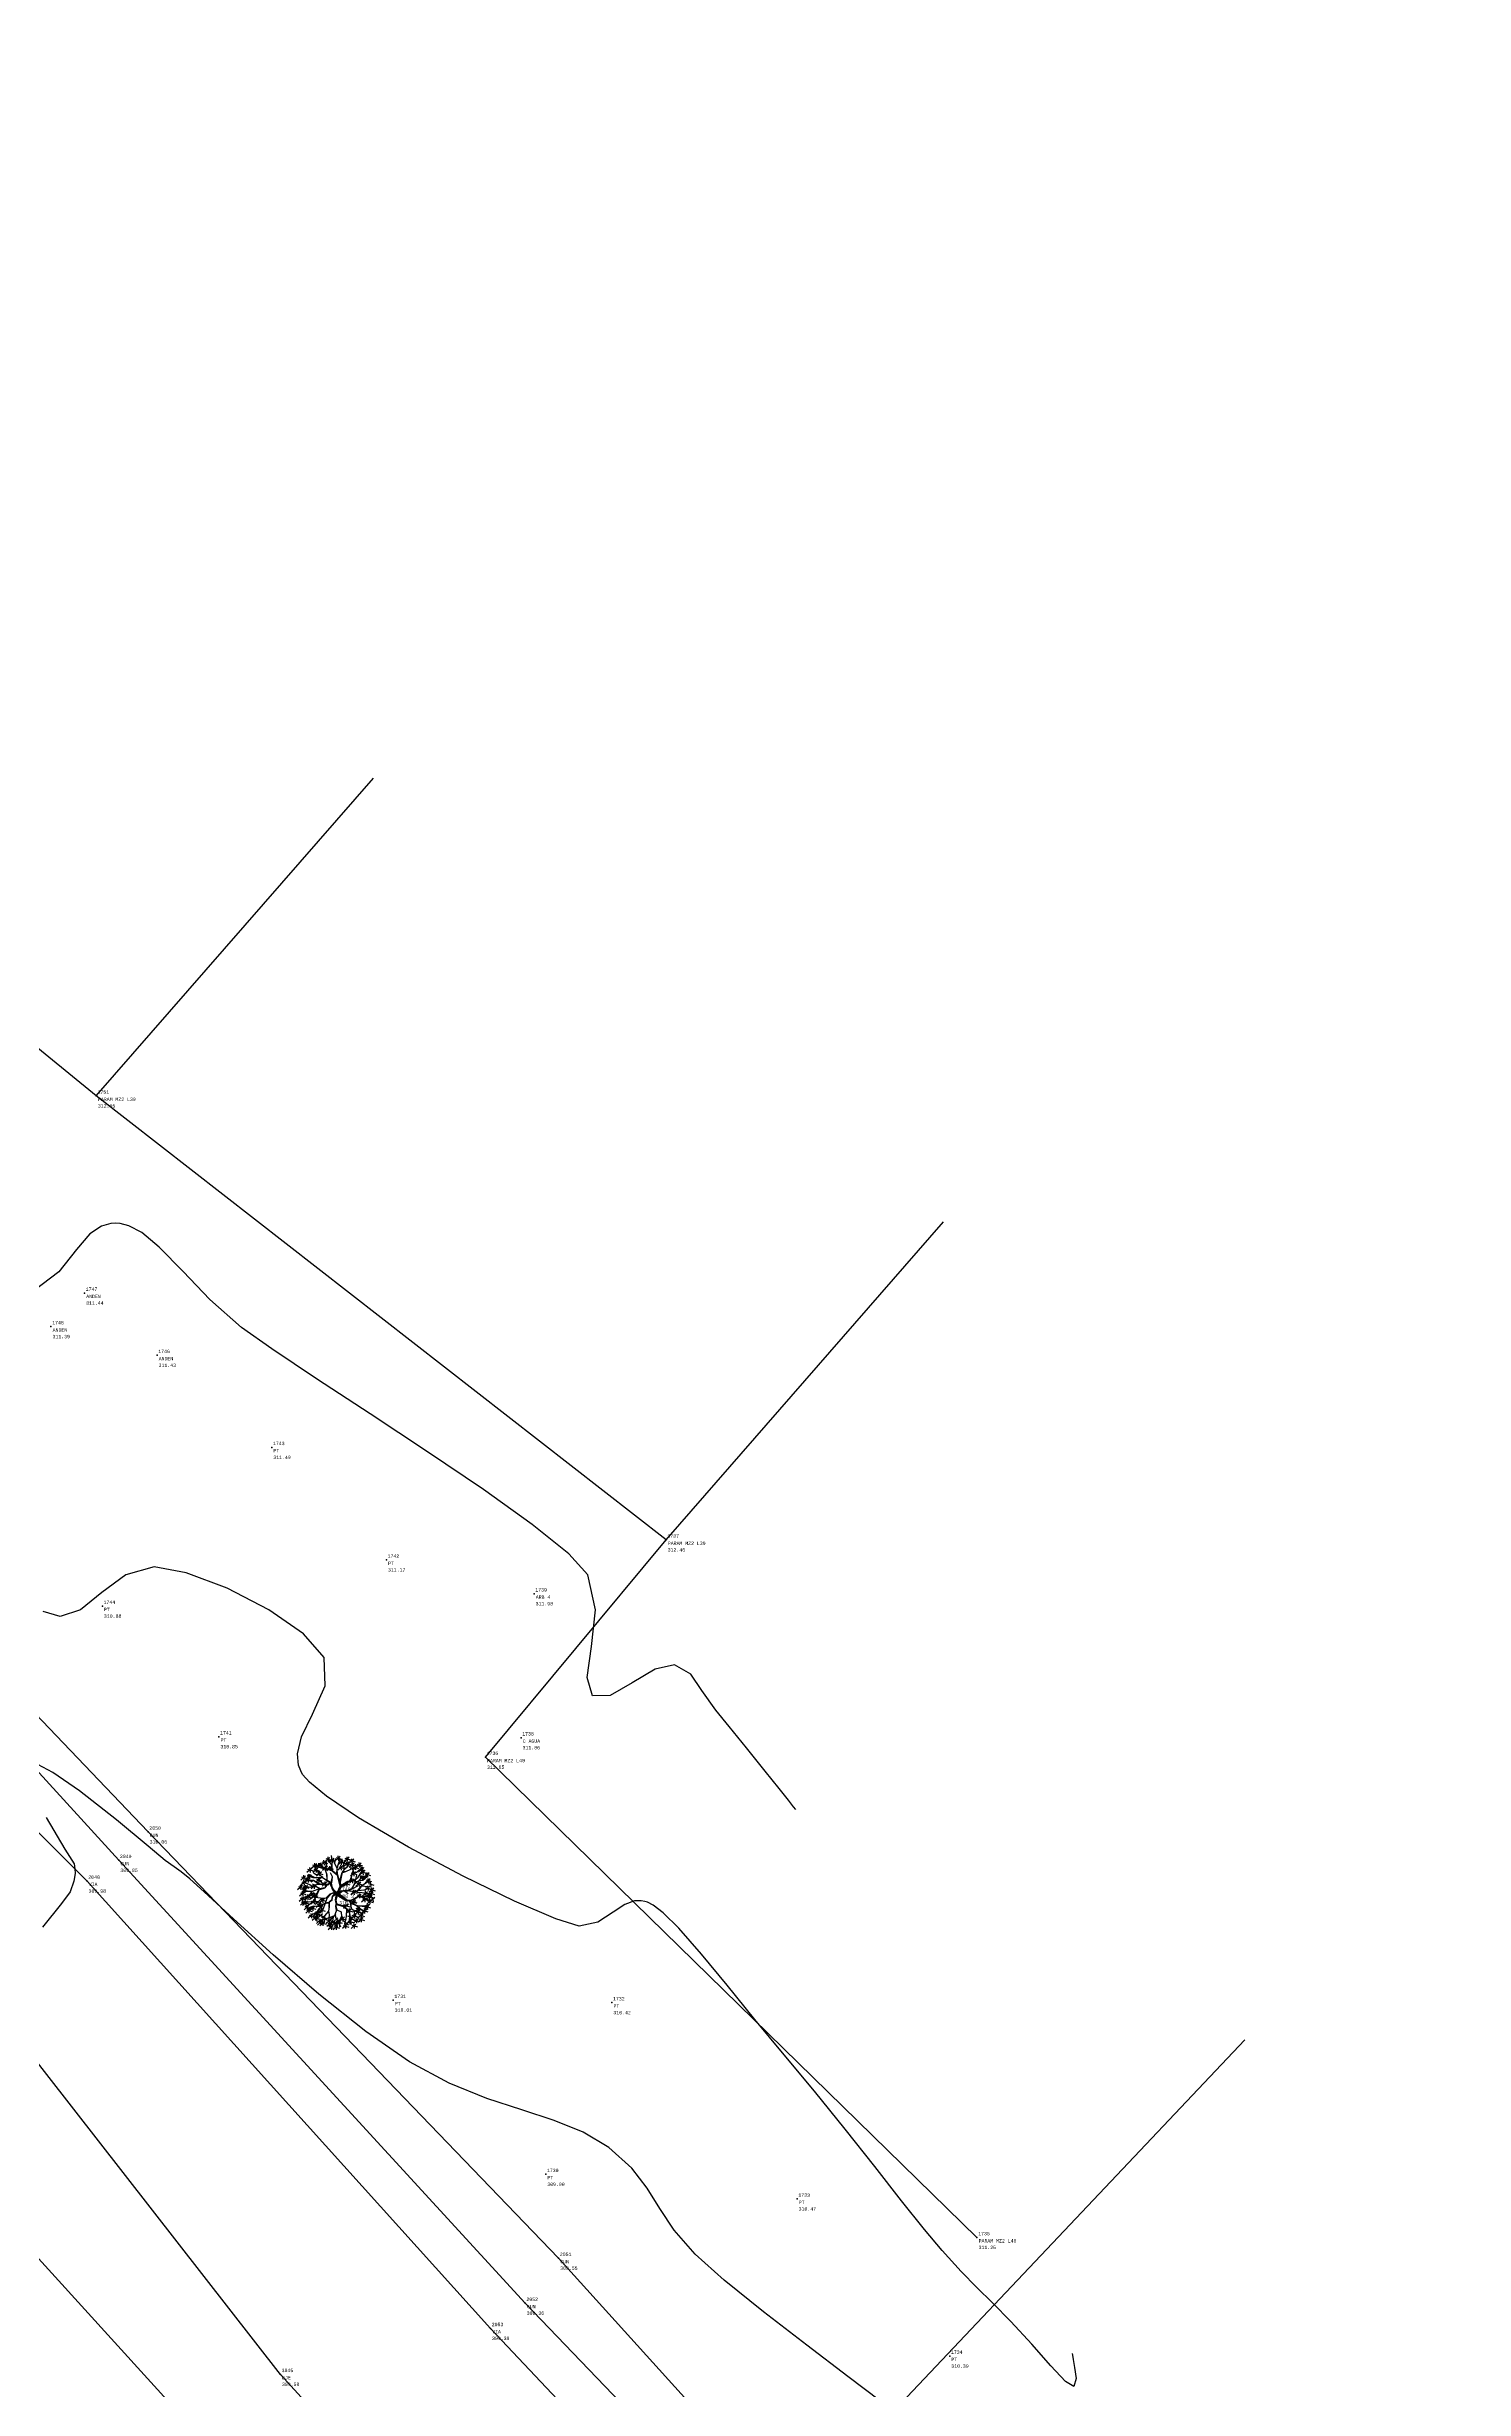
# Model space of a CAD drawing. Header units: metres. Extents: x 5050628 to 5051715, y 2427226 to 2427693.
# Drawn here: x 5051183.34 to 5051204.44, y 2427465.22 to 2427500.08 of the extents above; entities that cross this region are included whole.
import ezdxf
from ezdxf.enums import TextEntityAlignment as Align

# ---------------------------------------------------------------- set-up
doc = ezdxf.new("R2010")
doc.units = ezdxf.units.M
for name, color, linetype in [('1. Eje Vía', 7, 'Continuous'), ('ARBOLES', 3, 'Continuous'), ('C-TOPO-MINR-N', 11, 'Continuous'), ('Cuneta N', 150, 'Continuous'), ('CVL_PUNTO', 2, 'Continuous'), ('CVL_PUNTO_COR', 2, 'Continuous'), ('CVL_PUNTO_NUM', 2, 'Continuous'), ('Paramento', 7, 'Continuous'), ('Vía', 40, 'Continuous')]:
    doc.layers.add(name, color=color, linetype=linetype)
doc.styles.add('MONOTXT4', font='monotxt4.shx')

# ---------------------------------------------------------------- blocks, each defined once
blk = doc.blocks.new('ar-2')
at = {"layer": 'ARBOLES'}
for p, q in [((29.064, 112.167), (29.087, 111.966)), ((29.381, 112.272), (29.175, 112.089)), ((29.208, 112.227), (29.442, 112.155)), ((29.286, 112.289), (29.309, 112.089)), ((29.552, 112.413), (29.346, 112.23)), ((29.379, 112.368), (29.613, 112.296)), ((29.457, 112.43), (29.48, 112.23)), ((29.716, 112.36), (29.509, 112.177)), ((29.543, 112.315), (29.776, 112.243)), ((29.603, 112.491), (29.626, 112.29)), ((29.982, 112.455), (29.776, 112.272)), ((29.809, 112.411), (30.043, 112.339)), ((29.887, 112.473), (29.91, 112.272)), ((30.099, 112.288), (29.893, 112.105)), ((29.926, 112.243), (30.16, 112.171)), ((30.004, 112.305), (30.027, 112.105)), ((30.344, 112.212), (30.137, 112.029)), ((30.353, 112.423), (30.146, 112.24)), ((30.171, 112.168), (30.404, 112.095)), ((30.18, 112.379), (30.413, 112.306)), ((30.248, 112.23), (30.271, 112.029)), ((30.257, 112.441), (30.28, 112.24)), ((30.555, 112.339), (30.348, 112.155)), ((30.566, 112.171), (30.36, 111.988)), ((30.382, 112.294), (30.615, 112.222)), ((30.459, 112.356), (30.482, 112.155)), ((30.471, 112.189), (30.494, 111.988)), ((30.86, 112.173), (30.654, 111.99)), ((30.765, 112.191), (30.788, 111.99)), ((28.4, 111.227), (28.194, 111.044)), ((28.227, 111.182), (28.46, 111.11)), ((28.305, 111.244), (28.328, 111.044)), ((28.528, 111.641), (28.322, 111.457)), ((28.536, 111.431), (28.33, 111.248)), ((28.355, 111.596), (28.589, 111.524)), ((28.363, 111.387), (28.597, 111.315)), ((28.603, 111.231), (28.396, 111.048)), ((28.43, 111.186), (28.663, 111.114)), ((28.433, 111.658), (28.456, 111.457)), ((28.441, 111.449), (28.464, 111.248)), ((28.703, 111.533), (28.497, 111.35)), ((28.507, 111.248), (28.53, 111.048)), ((28.68, 111.44), (28.53, 111.502)), ((28.764, 111.682), (28.558, 111.499)), ((28.786, 111.965), (28.579, 111.782)), ((28.608, 111.55), (28.631, 111.35)), ((28.613, 111.92), (28.846, 111.848)), ((28.669, 111.7), (28.692, 111.499)), ((28.69, 111.982), (28.714, 111.782)), ((28.964, 111.276), (28.758, 111.092)), ((28.994, 112.147), (28.788, 111.964)), ((28.821, 112.102), (29.055, 112.03)), ((29.043, 111.964), (28.837, 111.781)), ((28.869, 111.293), (28.892, 111.092)), ((28.87, 111.919), (29.104, 111.847)), ((28.899, 112.164), (28.922, 111.964)), ((29.153, 111.542), (28.947, 111.359)), ((28.948, 111.981), (28.971, 111.781)), ((29.159, 112.15), (28.953, 111.966)), ((29.24, 111.943), (28.972, 112.031)), ((28.98, 111.498), (29.214, 111.426)), ((28.986, 112.105), (29.22, 112.033)), ((29.198, 111.809), (28.992, 111.626)), ((29.025, 111.764), (29.259, 111.692)), ((29.058, 111.56), (29.081, 111.359)), ((29.29, 111.272), (29.084, 111.452)), ((29.103, 111.827), (29.126, 111.626)), ((29.426, 111.381), (29.22, 111.198)), ((29.442, 112.04), (29.235, 111.857)), ((29.253, 111.336), (29.486, 111.264)), ((29.269, 111.995), (29.502, 111.923)), ((29.331, 111.398), (29.354, 111.198)), ((29.401, 112.088), (29.364, 112.162)), ((29.632, 112.027), (29.426, 111.844)), ((29.459, 111.982), (29.692, 111.91)), ((29.537, 112.044), (29.56, 111.844)), ((30.096, 112.061), (29.889, 111.878)), ((29.923, 112.016), (30.156, 111.944)), ((30, 112.078), (30.023, 111.878)), ((30.16, 111.33), (30.393, 111.258)), ((30.237, 111.392), (30.26, 111.192)), ((30.572, 111.509), (30.366, 111.326)), ((30.393, 112.127), (30.627, 112.054)), ((30.399, 111.465), (30.632, 111.392)), ((30.434, 111.919), (30.446, 112)), ((30.449, 111.764), (30.683, 111.692)), ((30.477, 111.527), (30.5, 111.326)), ((30.694, 112.066), (30.488, 111.883)), ((30.521, 112.021), (30.755, 111.949)), ((30.527, 111.827), (30.55, 111.626)), ((30.599, 112.083), (30.622, 111.883)), ((30.603, 111.328), (30.677, 111.671)), ((30.85, 111.375), (30.644, 111.192)), ((30.677, 111.33), (30.911, 111.258)), ((30.687, 112.129), (30.921, 112.056)), ((30.743, 112.051), (30.977, 111.979)), ((30.755, 111.392), (30.778, 111.192)), ((30.963, 111.971), (30.756, 111.788)), ((30.79, 111.926), (31.023, 111.854)), ((30.808, 111.591), (31.042, 111.519)), ((31.017, 111.865), (30.81, 111.682)), ((30.844, 111.82), (31.077, 111.748)), ((30.857, 111.782), (30.956, 111.857)), ((30.867, 111.988), (30.89, 111.788)), ((30.921, 111.882), (30.945, 111.682)), ((31.2, 111.764), (30.994, 111.581)), ((31.222, 111.198), (31.016, 111.015)), ((31.027, 111.72), (31.261, 111.648)), ((31.239, 111.509), (31.033, 111.326)), ((31.066, 111.465), (31.3, 111.392)), ((31.094, 111.372), (31.231, 111.378)), ((31.105, 111.782), (31.128, 111.581)), ((31.127, 111.215), (31.15, 111.015)), ((31.144, 111.527), (31.167, 111.326)), ((31.164, 111.32), (31.398, 111.248)), ((31.242, 111.382), (31.265, 111.182)), ((28.468, 110.742), (28.262, 110.559)), ((28.48, 110.97), (28.274, 110.787)), ((28.295, 110.697), (28.529, 110.625)), ((28.307, 110.925), (28.541, 110.853)), ((28.513, 110.584), (28.307, 110.401)), ((28.34, 110.539), (28.574, 110.467)), ((28.569, 111.108), (28.363, 110.925)), ((28.373, 110.759), (28.396, 110.559)), ((28.385, 110.987), (28.408, 110.787)), ((28.608, 110.578), (28.402, 110.395)), ((28.418, 110.601), (28.441, 110.401)), ((28.435, 110.533), (28.669, 110.461)), ((28.669, 110.386), (28.463, 110.203)), ((28.474, 111.126), (28.497, 110.925)), ((28.699, 110.836), (28.493, 110.653)), ((28.513, 110.595), (28.536, 110.395)), ((28.526, 110.791), (28.759, 110.719)), ((28.738, 110.254), (28.532, 110.071)), ((28.565, 110.21), (28.798, 110.138)), ((28.574, 110.403), (28.597, 110.203)), ((28.604, 110.853), (28.627, 110.653)), ((28.643, 110.272), (28.666, 110.071)), ((28.875, 110.925), (28.669, 110.742)), ((28.897, 110.351), (28.69, 110.168)), ((28.702, 110.88), (28.936, 110.808)), ((28.724, 110.306), (28.957, 110.234)), ((28.953, 110.629), (28.747, 110.446)), ((28.98, 110.902), (28.774, 110.719)), ((28.78, 110.942), (28.803, 110.742)), ((28.78, 110.585), (29.013, 110.513)), ((28.801, 110.368), (28.825, 110.168)), ((28.807, 110.857), (29.041, 110.785)), ((28.858, 110.647), (28.881, 110.446)), ((28.885, 110.919), (28.908, 110.719)), ((29.183, 110.491), (28.977, 110.308)), ((29.01, 110.446), (29.243, 110.374)), ((29.088, 110.508), (29.111, 110.308)), ((29.113, 110.228), (29.346, 110.156)), ((29.32, 110.686), (29.114, 110.503)), ((29.147, 110.641), (29.381, 110.569)), ((29.225, 110.703), (29.248, 110.503)), ((30.328, 110.446), (30.122, 110.263)), ((30.155, 110.402), (30.389, 110.329)), ((30.449, 110.246), (30.243, 110.063)), ((30.276, 110.201), (30.51, 110.129)), ((30.354, 110.263), (30.377, 110.063)), ((30.627, 110.614), (30.421, 110.43)), ((30.638, 111.025), (30.432, 110.841)), ((30.454, 110.569), (30.687, 110.497)), ((30.465, 110.98), (30.699, 110.908)), ((30.532, 110.631), (30.555, 110.43)), ((30.543, 111.042), (30.566, 110.841)), ((30.811, 110.324), (30.605, 110.14)), ((30.638, 110.279), (30.872, 110.207)), ((30.868, 110.88), (30.662, 110.697)), ((30.716, 110.341), (30.739, 110.14)), ((30.716, 110.208), (30.739, 110.008)), ((30.773, 110.897), (30.796, 110.697)), ((31.078, 110.24), (30.872, 110.057)), ((31.089, 110.713), (30.883, 110.53)), ((30.883, 110.226), (31.007, 110.065)), ((30.916, 110.668), (31.15, 110.596)), ((31.128, 110.97), (30.922, 110.787)), ((30.983, 110.257), (31.006, 110.057)), ((30.994, 110.73), (31.017, 110.53)), ((31.2, 110.407), (30.994, 110.224)), ((31.033, 110.987), (31.056, 110.787)), ((31.049, 111.153), (31.283, 111.081)), ((31.276, 110.82), (31.07, 110.637)), ((31.301, 110.632), (31.094, 110.449)), ((31.103, 110.776), (31.336, 110.704)), ((31.105, 110.425), (31.128, 110.224)), ((31.128, 110.587), (31.361, 110.515)), ((31.368, 110.97), (31.162, 110.787)), ((31.181, 110.838), (31.204, 110.637)), ((31.394, 111.125), (31.188, 110.942)), ((31.195, 110.925), (31.428, 110.853)), ((31.205, 110.649), (31.228, 110.449)), ((31.221, 111.081), (31.455, 111.009)), ((31.433, 110.725), (31.227, 110.542)), ((31.273, 110.987), (31.296, 110.787)), ((31.299, 111.143), (31.322, 110.942)), ((31.338, 110.742), (31.361, 110.542)), ((28.848, 110.035), (28.641, 109.852)), ((28.675, 109.99), (28.908, 109.918)), ((28.752, 110.053), (28.776, 109.852)), ((29.013, 109.94), (28.807, 109.757)), ((28.84, 109.895), (29.074, 109.823)), ((29.048, 110.123), (28.842, 109.94)), ((28.875, 110.078), (29.109, 110.006)), ((28.918, 109.957), (28.941, 109.757)), ((28.953, 110.14), (28.976, 109.94)), ((28.974, 109.92), (28.997, 109.72)), ((29.186, 109.821), (28.979, 109.638)), ((29.235, 109.753), (29.028, 109.57)), ((29.237, 110.04), (29.031, 109.856)), ((29.064, 109.995), (29.297, 109.923)), ((29.09, 109.838), (29.113, 109.638)), ((29.331, 109.718), (29.124, 109.535)), ((29.139, 109.77), (29.162, 109.57)), ((29.158, 109.673), (29.391, 109.601)), ((29.181, 109.913), (29.414, 109.841)), ((29.23, 109.845), (29.463, 109.773)), ((29.235, 109.735), (29.259, 109.535)), ((29.603, 109.817), (29.397, 109.634)), ((29.459, 109.65), (29.692, 109.578)), ((29.684, 109.547), (29.478, 109.364)), ((29.508, 109.835), (29.531, 109.634)), ((29.511, 109.502), (29.745, 109.43)), ((29.514, 109.523), (29.632, 109.679)), ((29.537, 109.712), (29.56, 109.512)), ((29.581, 109.897), (29.605, 109.696)), ((29.589, 109.564), (29.612, 109.364)), ((29.654, 109.673), (29.887, 109.601)), ((29.887, 109.874), (29.681, 109.691)), ((29.887, 109.556), (29.681, 109.373)), ((29.904, 109.773), (29.698, 109.59)), ((29.714, 109.512), (29.948, 109.44)), ((29.731, 109.735), (29.754, 109.535)), ((29.792, 109.574), (29.815, 109.373)), ((30.01, 109.763), (29.803, 109.579)), ((29.869, 109.753), (29.831, 109.61)), ((29.831, 109.61), (29.85, 109.479)), ((29.837, 109.718), (30.07, 109.646)), ((29.914, 109.78), (29.938, 109.579)), ((30.165, 109.907), (29.959, 109.724)), ((29.992, 109.862), (30.226, 109.79)), ((30.282, 109.601), (30.076, 109.418)), ((30.109, 109.556), (30.343, 109.484)), ((30.167, 109.616), (30.211, 109.523)), ((30.187, 109.618), (30.21, 109.418)), ((30.471, 109.796), (30.265, 109.613)), ((30.294, 109.956), (30.527, 109.884)), ((30.298, 109.751), (30.532, 109.679)), ((30.376, 109.813), (30.399, 109.613)), ((30.645, 109.605), (30.439, 109.422)), ((30.65, 110.024), (30.444, 109.841)), ((30.472, 109.561), (30.706, 109.489)), ((30.477, 109.979), (30.71, 109.907)), ((30.743, 109.829), (30.537, 109.646)), ((30.55, 109.623), (30.573, 109.422)), ((30.555, 110.041), (30.578, 109.841)), ((30.57, 109.784), (30.804, 109.712)), ((30.811, 110.191), (30.605, 110.008)), ((30.648, 109.846), (30.671, 109.646)), ((30.94, 109.879), (30.733, 109.696)), ((30.944, 110.051), (30.738, 109.868)), ((30.767, 109.835), (31, 109.763)), ((30.771, 110.006), (31.004, 109.934)), ((30.844, 109.897), (30.867, 109.696)), ((30.849, 110.068), (30.872, 109.868)), ((30.905, 110.195), (31.138, 110.123))]:
    blk.add_line(p, q, dxfattribs=at)
at = {"layer": 'ARBOLES', "color": 27}
for p, q in [((29.24, 111.988), (29.14, 112.174)), ((29.277, 111.969), (29.158, 112.187)), ((29.414, 112.149), (29.395, 112.287)), ((29.638, 112.025), (29.5, 112.311)), ((29.638, 112.218), (29.619, 112.342)), ((29.62, 112.377), (29.643, 112.177)), ((29.638, 112.342), (29.65, 112.224)), ((29.644, 112.043), (29.638, 112.218)), ((29.644, 111.993), (29.662, 112.348)), ((29.756, 112.137), (29.688, 112.342)), ((29.762, 112.143), (29.787, 112.361)), ((29.855, 111.956), (29.974, 112.361)), ((30.129, 112.131), (30.048, 112.355)), ((30.136, 112.137), (30.229, 112.305)), ((30.297, 112.031), (30.396, 112.249)), ((28.723, 111.148), (28.437, 111.198)), ((28.711, 111.253), (28.481, 111.359)), ((28.53, 111.488), (28.763, 111.416)), ((28.591, 111.638), (28.825, 111.565)), ((28.853, 111.558), (28.611, 111.664)), ((28.853, 111.564), (28.636, 111.67)), ((28.897, 111.564), (28.654, 111.695)), ((28.853, 111.44), (28.68, 111.44)), ((28.829, 111.166), (28.711, 111.253)), ((28.848, 111.434), (28.755, 111.366)), ((28.791, 111.231), (29.025, 111.159)), ((29.116, 111.085), (28.811, 111.284)), ((29.016, 111.278), (28.823, 111.166)), ((28.978, 111.677), (28.853, 111.744)), ((29.245, 111.558), (28.853, 111.558)), ((29.091, 111.303), (28.853, 111.44)), ((29.041, 111.297), (28.854, 111.434)), ((29.041, 111.839), (28.91, 111.982)), ((29.091, 111.677), (28.978, 111.677)), ((29.246, 111.253), (29.016, 111.278)), ((29.102, 111.683), (29.041, 111.839)), ((29.234, 111.272), (29.041, 111.297)), ((29.245, 111.956), (29.091, 112.149)), ((29.277, 111.259), (29.091, 111.303)), ((29.258, 111.564), (29.102, 111.683)), ((29.115, 112.149), (29.24, 111.988)), ((29.383, 111.888), (29.245, 111.956)), ((29.494, 111.409), (29.245, 111.558)), ((29.408, 111.26), (29.265, 111.26)), ((29.563, 111.334), (29.271, 111.534)), ((29.383, 111.9), (29.277, 111.969)), ((29.457, 111.285), (29.277, 111.259)), ((29.47, 111.285), (29.339, 111.129)), ((29.433, 111.278), (29.339, 111.129)), ((29.346, 112.057), (29.369, 111.857)), ((29.37, 111.844), (29.414, 112.149)), ((29.42, 111.733), (29.37, 111.844)), ((29.37, 111.844), (29.42, 111.683)), ((29.494, 111.894), (29.383, 111.9)), ((29.588, 111.876), (29.383, 111.888)), ((29.42, 111.683), (29.414, 111.471)), ((29.439, 111.458), (29.42, 111.733)), ((29.544, 111.334), (29.457, 111.285)), ((29.55, 111.309), (29.47, 111.285)), ((29.619, 111.888), (29.494, 111.894)), ((29.619, 111.328), (29.494, 111.409)), ((29.55, 111.309), (29.625, 111.135)), ((29.595, 111.266), (29.563, 111.334)), ((29.662, 111.601), (29.576, 111.757)), ((29.862, 111.657), (29.588, 111.876)), ((29.6, 111.352), (29.656, 111.595)), ((29.644, 111.11), (29.6, 111.322)), ((29.619, 111.888), (29.644, 112.043)), ((29.656, 111.129), (29.619, 111.328)), ((29.625, 111.346), (29.662, 111.601)), ((29.638, 111.906), (29.644, 111.863)), ((29.669, 111.832), (29.644, 111.993)), ((29.881, 111.664), (29.669, 111.832)), ((29.849, 111.956), (29.762, 112.143)), ((29.837, 111.701), (29.855, 111.95)), ((29.848, 110.918), (29.98, 111.197)), ((29.874, 111.677), (29.849, 111.956)), ((29.98, 111.197), (29.862, 111.657)), ((29.967, 111.378), (29.881, 111.664)), ((29.961, 111.421), (30.067, 111.77)), ((29.998, 111.352), (29.967, 111.378)), ((30.004, 111.179), (29.974, 111.346)), ((29.98, 111.384), (30.017, 111.534)), ((29.998, 111.365), (30.08, 111.794)), ((30.017, 111.179), (29.998, 111.352)), ((30.017, 111.246), (30.297, 111.409)), ((30.03, 111.209), (30.253, 111.359)), ((30.036, 111.179), (30.309, 111.396)), ((30.08, 111.794), (30.142, 111.882)), ((30.086, 111.776), (30.223, 111.82)), ((30.104, 111.813), (30.229, 111.826)), ((30.333, 111.375), (30.126, 111.192)), ((30.142, 111.882), (30.129, 112.131)), ((30.142, 111.919), (30.297, 112.038)), ((30.147, 111.882), (30.297, 112.031)), ((30.223, 111.82), (30.428, 111.913)), ((30.297, 111.409), (30.422, 111.421)), ((30.309, 111.396), (30.471, 111.409)), ((30.385, 111.421), (30.459, 111.59)), ((30.622, 111.809), (30.416, 111.626)), ((30.422, 111.421), (30.446, 111.502)), ((30.428, 111.913), (30.739, 112.056)), ((30.446, 111.502), (30.491, 111.701)), ((30.471, 111.409), (30.565, 111.446)), ((30.472, 111.091), (30.609, 111.322)), ((30.484, 111.714), (30.546, 111.888)), ((30.491, 111.701), (30.701, 111.8)), ((30.491, 111.091), (30.721, 111.21)), ((30.502, 111.739), (30.695, 111.794)), ((30.546, 111.888), (30.595, 111.956)), ((30.565, 111.446), (30.739, 111.577)), ((30.595, 111.956), (30.621, 112.125)), ((30.609, 111.322), (30.783, 111.434)), ((30.615, 111.366), (30.789, 111.44)), ((30.701, 111.8), (30.857, 111.963)), ((30.727, 111.017), (30.876, 111.216)), ((30.739, 111.577), (30.857, 111.782)), ((30.757, 111.863), (30.87, 111.943)), ((30.757, 111.85), (30.882, 111.919)), ((30.981, 111.635), (30.775, 111.452)), ((30.777, 111.036), (30.889, 111.229)), ((30.783, 111.648), (31.017, 111.576)), ((30.783, 111.434), (30.939, 111.453)), ((30.789, 111.434), (30.895, 111.621)), ((30.876, 111.216), (31.094, 111.372)), ((30.886, 111.653), (30.909, 111.452)), ((30.889, 111.216), (31.275, 111.173)), ((30.939, 111.453), (31.088, 111.652)), ((30.939, 111.453), (31.119, 111.614)), ((28.396, 111.064), (28.63, 110.991)), ((28.406, 110.992), (28.767, 110.98)), ((28.786, 110.98), (28.412, 111.011)), ((28.648, 110.817), (28.418, 110.705)), ((28.637, 111.16), (28.419, 111.135)), ((28.431, 111.16), (28.556, 111.166)), ((28.699, 110.637), (28.456, 110.675)), ((28.568, 110.525), (28.462, 110.5)), ((28.63, 110.525), (28.475, 110.482)), ((28.496, 110.341), (28.729, 110.269)), ((28.798, 110.5), (28.531, 110.339)), ((28.755, 110.538), (28.537, 110.532)), ((28.86, 110.357), (28.58, 110.27)), ((28.705, 110.282), (28.58, 110.257)), ((28.599, 110.233), (28.705, 110.282)), ((28.612, 110.208), (28.842, 110.345)), ((28.923, 110.563), (28.63, 110.525)), ((28.804, 110.979), (28.648, 110.817)), ((28.848, 110.743), (28.699, 110.637)), ((28.823, 111.166), (28.723, 111.148)), ((28.991, 110.793), (28.798, 110.5)), ((29.102, 111.085), (28.804, 110.979)), ((28.985, 110.805), (28.848, 110.743)), ((29.109, 110.339), (28.86, 110.357)), ((29.284, 110.681), (28.916, 110.724)), ((29.06, 110.538), (28.923, 110.563)), ((29.066, 110.532), (28.923, 110.438)), ((29.072, 111.067), (28.973, 110.799)), ((29.091, 110.245), (28.973, 109.766)), ((29.103, 111.06), (28.985, 110.805)), ((29.078, 110.251), (28.991, 110.096)), ((28.997, 111.173), (29.14, 111.098)), ((29.178, 110.669), (29.06, 110.538)), ((29.184, 110.282), (29.078, 110.251)), ((29.286, 110.273), (29.08, 110.09)), ((29.339, 111.129), (29.102, 111.085)), ((29.271, 110.245), (29.103, 110.052)), ((29.109, 111.067), (29.327, 111.116)), ((29.228, 110.432), (29.109, 110.339)), ((29.122, 110.332), (29.228, 110.407)), ((29.228, 110.407), (29.165, 110.282)), ((29.408, 110.693), (29.178, 110.669)), ((29.253, 110.426), (29.184, 110.282)), ((29.191, 110.29), (29.214, 110.09)), ((29.414, 110.507), (29.228, 110.432)), ((29.427, 110.494), (29.253, 110.426)), ((29.421, 110.687), (29.271, 110.245)), ((29.545, 110.868), (29.377, 110.693)), ((29.551, 110.861), (29.408, 110.693)), ((29.514, 110.519), (29.414, 110.507)), ((29.501, 110.482), (29.427, 110.494)), ((29.433, 110.693), (29.582, 110.868)), ((29.52, 110.332), (29.489, 110.152)), ((29.501, 110.519), (29.52, 110.332)), ((29.613, 110.612), (29.514, 110.525)), ((29.582, 110.575), (29.514, 110.519)), ((29.52, 110.307), (29.526, 110.513)), ((29.738, 110.942), (29.545, 110.868)), ((29.756, 110.917), (29.551, 110.861)), ((29.626, 110.6), (29.582, 110.575)), ((29.644, 110.774), (29.613, 110.612)), ((29.651, 110.743), (29.626, 110.6)), ((29.763, 110.923), (29.638, 111.098)), ((29.749, 110.967), (29.644, 111.11)), ((29.848, 110.918), (29.651, 110.743)), ((29.756, 110.992), (29.656, 111.129)), ((29.657, 110.768), (29.781, 110.936)), ((29.812, 110.923), (29.657, 110.768)), ((29.855, 110.917), (29.749, 110.967)), ((29.855, 110.917), (29.756, 110.992)), ((29.812, 110.874), (29.769, 110.625)), ((29.848, 110.918), (29.775, 110.612)), ((29.775, 110.612), (29.812, 110.457)), ((29.8, 110.45), (29.787, 110.357)), ((29.787, 110.357), (29.819, 110.183)), ((29.819, 110.432), (29.794, 110.364)), ((29.794, 110.364), (29.837, 110.208)), ((29.856, 110.812), (29.8, 110.618)), ((29.8, 110.618), (29.825, 110.469)), ((29.812, 110.457), (29.887, 110.413)), ((29.825, 110.469), (29.912, 110.426)), ((29.837, 110.208), (30.018, 110.12)), ((29.848, 110.918), (30.004, 111.179)), ((29.848, 110.918), (29.887, 110.811)), ((29.893, 110.954), (29.881, 110.917)), ((29.881, 110.917), (29.905, 110.817)), ((29.887, 110.811), (30.223, 110.599)), ((29.887, 110.413), (30.124, 110.345)), ((29.905, 110.817), (29.918, 110.917)), ((29.912, 110.426), (30.092, 110.37)), ((29.918, 110.992), (30.017, 111.16)), ((29.918, 110.936), (30.043, 111.017)), ((29.918, 110.917), (29.918, 110.992)), ((29.924, 110.911), (30.018, 110.986)), ((29.93, 110.898), (30.291, 110.618)), ((29.937, 110.805), (29.93, 110.867)), ((29.93, 110.867), (30.21, 110.655)), ((30.204, 110.631), (29.937, 110.805)), ((29.949, 110.886), (30.092, 111.005)), ((30.21, 110.655), (29.967, 110.811)), ((30.018, 110.986), (30.105, 111.017)), ((30.285, 110.413), (30.055, 110.382)), ((30.092, 111.005), (30.155, 111.005)), ((30.105, 111.017), (30.298, 111.017)), ((30.124, 110.37), (30.254, 110.264)), ((30.124, 110.345), (30.248, 110.245)), ((30.13, 110.37), (30.285, 110.413)), ((30.155, 111.005), (30.31, 110.892)), ((30.192, 110.986), (30.323, 111.011)), ((30.291, 110.618), (30.204, 110.631)), ((30.223, 110.599), (30.341, 110.593)), ((30.248, 110.245), (30.235, 109.934)), ((30.26, 110.257), (30.379, 110.071)), ((30.279, 111.017), (30.472, 111.091)), ((30.298, 111.017), (30.422, 110.992)), ((30.309, 110.618), (30.372, 110.618)), ((30.341, 110.593), (30.422, 110.493)), ((30.348, 111.017), (30.478, 111.091)), ((30.372, 110.618), (30.502, 110.649)), ((30.403, 110.581), (30.446, 110.493)), ((30.409, 110.581), (30.534, 110.643)), ((30.416, 110.488), (30.428, 110.282)), ((30.422, 110.992), (30.727, 111.017)), ((30.422, 110.493), (30.701, 110.369)), ((30.428, 110.282), (30.546, 110.189)), ((30.453, 110.282), (30.435, 110.482)), ((30.446, 110.493), (30.695, 110.388)), ((30.502, 110.649), (30.739, 110.787)), ((30.528, 110.992), (30.659, 110.986)), ((30.534, 110.643), (30.733, 110.768)), ((30.628, 111.005), (30.721, 110.955)), ((30.683, 110.364), (30.883, 110.226)), ((30.695, 110.835), (30.928, 110.763)), ((30.695, 110.388), (31, 110.35)), ((30.701, 110.369), (31.019, 110.376)), ((30.721, 110.955), (30.908, 110.942)), ((30.733, 110.768), (30.9, 110.737)), ((30.739, 110.787), (30.882, 110.755)), ((30.746, 111.023), (30.976, 111.048)), ((30.882, 110.755), (31.199, 110.787)), ((30.9, 110.737), (31.156, 110.631)), ((31.138, 110.612), (30.907, 110.724)), ((30.908, 110.942), (31.293, 110.874)), ((31.181, 110.811), (30.919, 110.761)), ((30.955, 110.925), (31.189, 110.853)), ((30.976, 111.048), (31.063, 111.042)), ((31, 110.35), (31.099, 110.195)), ((31.019, 110.376), (31.231, 110.443)), ((31.027, 110.363), (31.261, 110.29)), ((31.249, 110.581), (31.138, 110.612)), ((31.261, 110.599), (31.144, 110.625)), ((31.156, 110.631), (31.274, 110.625)), ((31.298, 110.798), (31.181, 110.811)), ((31.199, 110.787), (31.293, 110.755)), ((31.298, 110.78), (31.224, 110.792)), ((28.991, 110.096), (28.755, 109.984)), ((29.035, 110.158), (28.96, 109.791)), ((29.215, 109.772), (29.085, 109.691)), ((29.676, 109.915), (29.215, 109.772)), ((29.246, 109.784), (29.713, 109.952)), ((29.302, 109.679), (29.259, 109.616)), ((29.321, 109.952), (29.302, 109.679)), ((29.489, 110.152), (29.321, 109.952)), ((29.632, 109.695), (29.426, 109.512)), ((29.677, 109.879), (29.47, 109.696)), ((29.663, 109.729), (29.47, 109.517)), ((29.52, 109.984), (29.489, 109.753)), ((29.495, 110.164), (29.52, 109.984)), ((29.663, 109.722), (29.539, 109.511)), ((29.682, 109.915), (29.663, 109.729)), ((29.781, 110.027), (29.682, 109.915)), ((29.831, 110.195), (29.775, 110.04)), ((29.775, 110.04), (29.787, 109.884)), ((29.787, 109.884), (29.869, 109.753)), ((29.875, 109.753), (29.999, 109.492)), ((30.024, 109.909), (29.955, 109.76)), ((29.962, 109.747), (29.955, 109.486)), ((30.043, 109.915), (29.962, 109.747)), ((30.018, 110.12), (30.043, 109.915)), ((30.03, 109.965), (30.024, 109.909)), ((30.043, 109.915), (30.099, 109.772)), ((30.07, 109.924), (30.093, 109.724)), ((30.099, 109.772), (30.335, 109.573)), ((30.235, 109.934), (30.167, 109.616)), ((30.366, 110.046), (30.379, 109.853)), ((30.397, 109.585), (30.372, 109.841)), ((30.379, 110.071), (30.397, 109.884)), ((30.379, 109.853), (30.422, 109.592)), ((30.391, 109.884), (30.441, 109.592)), ((30.397, 109.884), (30.652, 109.735)), ((30.546, 110.189), (30.615, 109.971)), ((30.565, 110.171), (30.814, 110.102)), ((30.578, 110.189), (30.827, 110.108)), ((30.615, 109.971), (30.771, 109.853)), ((30.638, 110.146), (30.872, 110.074)), ((30.827, 110.108), (30.914, 109.977))]:
    blk.add_line(p, q, dxfattribs=at)

msp = doc.modelspace()

# ---------------------------------------------------------------- linework, layer by layer
at = {"layer": '1. Eje Vía', "elevation": 280.286, "flags": 128}
msp.add_lwpolyline([(5051213.426, 2427437.147), (5051208.207, 2427443.024), (5051202.584, 2427449.608), (5051196.602, 2427455.659), (5051191.108, 2427460.742), (5051186.82, 2427465.441), (5051182.568, 2427470.892), (5051177.332, 2427476.559), (5051172.094, 2427482.04), (5051166.677, 2427487.713), (5051161.158, 2427493.561), (5051155.4, 2427499.489), (5051149.761, 2427505.437), (5051144.563, 2427511.643), (5051140.126, 2427518.295), (5051136.675, 2427526.117), (5051134.939, 2427534.766), (5051134.96, 2427542.765), (5051136.762, 2427550.747)], dxfattribs=at)
at = {"layer": 'C-TOPO-MINR-N', "color": 32, "linetype": 'Continuous', "lineweight": -3}
for points in [[(5051194.494, 2427473.847, 312.966), (5051194.46, 2427473.889, 312.966), (5051194.383, 2427473.986, 312.966), (5051194.245, 2427474.158, 312.966), (5051194.036, 2427474.42, 312.966), (5051193.759, 2427474.766, 312.966), (5051193.501, 2427475.085, 312.966), (5051193.301, 2427475.325, 312.966), (5051193.096, 2427475.621, 312.966), (5051192.931, 2427475.861, 312.966), (5051192.685, 2427476.003, 312.966), (5051192.397, 2427475.938, 312.966), (5051192.059, 2427475.732, 312.966), (5051191.73, 2427475.546, 312.966), (5051191.467, 2427475.542, 312.966), (5051191.385, 2427475.813, 312.966), (5051191.454, 2427476.274, 312.966), (5051191.513, 2427476.819, 312.966), (5051191.398, 2427477.34, 312.966), (5051191.114, 2427477.653, 312.966), (5051190.569, 2427478.089, 312.966), (5051189.842, 2427478.61, 312.966), (5051189.012, 2427479.172, 312.966), (5051188.157, 2427479.736, 312.966), (5051187.358, 2427480.26, 312.966), (5051186.693, 2427480.703, 312.966), (5051186.24, 2427481.024, 312.966), (5051185.77, 2427481.438, 312.966), (5051185.37, 2427481.853, 312.966), (5051185.017, 2427482.217, 312.966), (5051184.756, 2427482.435, 312.966), (5051184.564, 2427482.537, 312.966), (5051184.436, 2427482.57, 312.966), (5051184.371, 2427482.574, 312.966), (5051184.293, 2427482.569, 312.966), (5051184.155, 2427482.53, 312.966), (5051183.983, 2427482.414, 312.966), (5051183.786, 2427482.184, 312.966), (5051183.521, 2427481.851, 312.966), (5051183.147, 2427481.565, 312.966)], [(5051198.609, 2427465.753, 311.966), (5051198.611, 2427465.728, 311.966), (5051198.622, 2427465.663, 311.966), (5051198.644, 2427465.542, 311.966), (5051198.666, 2427465.378, 311.966), (5051198.634, 2427465.258, 311.966), (5051198.51, 2427465.333, 311.966), (5051198.29, 2427465.568, 311.966), (5051198.007, 2427465.89, 311.966), (5051197.697, 2427466.228, 311.966), (5051197.422, 2427466.506, 311.966), (5051197.19, 2427466.734, 311.966), (5051196.956, 2427466.973, 311.966), (5051196.673, 2427467.284, 311.966), (5051196.41, 2427467.597, 311.966), (5051196.068, 2427468.025, 311.966), (5051195.668, 2427468.534, 311.966), (5051195.229, 2427469.089, 311.966), (5051194.773, 2427469.655, 311.966), (5051194.32, 2427470.198, 311.966), (5051193.883, 2427470.722, 311.966), (5051193.47, 2427471.232, 311.966), (5051193.089, 2427471.696, 311.966), (5051192.752, 2427472.08, 311.966), (5051192.52, 2427472.309, 311.966), (5051192.371, 2427472.424, 311.966), (5051192.285, 2427472.469, 311.966), (5051192.247, 2427472.481, 311.966), (5051192.192, 2427472.49, 311.966), (5051192.09, 2427472.486, 311.966), (5051191.95, 2427472.435, 311.966), (5051191.775, 2427472.318, 311.966), (5051191.545, 2427472.169, 311.966), (5051191.268, 2427472.111, 311.966), (5051190.919, 2427472.22, 311.966), (5051190.307, 2427472.485, 311.966), (5051189.54, 2427472.857, 311.966), (5051188.729, 2427473.287, 311.966), (5051187.982, 2427473.724, 311.966), (5051187.505, 2427474.046, 311.966), (5051187.255, 2427474.254, 311.966), (5051187.151, 2427474.371, 311.966), (5051187.122, 2427474.422, 311.966), (5051187.091, 2427474.506, 311.966), (5051187.074, 2427474.675, 311.966), (5051187.133, 2427474.929, 311.966), (5051187.297, 2427475.267, 311.966), (5051187.488, 2427475.689, 311.966), (5051187.469, 2427476.108, 311.966), (5051187.166, 2427476.461, 311.966), (5051186.646, 2427476.822, 311.966), (5051186.025, 2427477.142, 311.966), (5051185.418, 2427477.37, 311.966), (5051184.941, 2427477.458, 311.966), (5051184.517, 2427477.339, 311.966), (5051184.16, 2427477.077, 311.966), (5051183.843, 2427476.821, 311.966), (5051183.54, 2427476.719, 311.966), (5051183.287, 2427476.793, 311.966)], [(5051195.755, 2427465.04, 310.966), (5051195.268, 2427465.409, 310.966), (5051194.656, 2427465.873, 310.966), (5051194.011, 2427466.373, 310.966), (5051193.427, 2427466.845, 310.966), (5051192.997, 2427467.228, 310.966), (5051192.684, 2427467.586, 310.966), (5051192.468, 2427467.908, 310.966), (5051192.281, 2427468.211, 310.966), (5051192.05, 2427468.509, 310.966), (5051191.708, 2427468.818, 310.966), (5051191.328, 2427469.045, 310.966), (5051190.894, 2427469.219, 310.966), (5051190.414, 2427469.376, 310.966), (5051189.891, 2427469.549, 310.966), (5051189.331, 2427469.776, 310.966), (5051188.741, 2427470.091, 310.966), (5051188.09, 2427470.542, 310.966), (5051187.391, 2427471.1, 310.966), (5051186.712, 2427471.686, 310.966), (5051186.12, 2427472.22, 310.966), (5051185.684, 2427472.624, 310.966), (5051185.47, 2427472.818, 310.966), (5051185.341, 2427472.918, 310.966), (5051185.237, 2427472.996, 310.966), (5051185.104, 2427473.091, 310.966), (5051184.85, 2427473.302, 310.966), (5051184.378, 2427473.695, 310.966), (5051183.83, 2427474.125, 310.966), (5051183.433, 2427474.4, 310.966), (5051183.207, 2427474.517, 310.966)], [(5051183.334, 2427473.727, 310.966), (5051183.612, 2427473.257, 310.966), (5051183.748, 2427473.037, 310.966), (5051183.761, 2427472.966, 310.966), (5051183.766, 2427472.894, 310.966), (5051183.745, 2427472.783, 310.966), (5051183.691, 2427472.623, 310.966), (5051183.562, 2427472.45, 310.966), (5051183.279, 2427472.095, 310.966)]]:
    msp.add_polyline3d(points, dxfattribs=at)
at = {"layer": 'Cuneta N'}
for points in [[(5051203.26, 2427452.263, 308.874), (5051197.702, 2427458.965, 309.213), (5051190.464, 2427466.5, 309.824), (5051184.413, 2427473.092, 310.313), (5051178.583, 2427479.48, 310.976), (5051172.774, 2427485.435, 311.481), (5051166.446, 2427491.868, 312.033), (5051159.903, 2427498.556, 312.441), (5051153.703, 2427505.572, 312.955), (5051148.607, 2427511.902, 313.346), (5051144.162, 2427516.97, 313.858), (5051140.018, 2427524.37, 314.343), (5051138.384, 2427530.67, 314.865), (5051137.517, 2427538.569, 315.33), (5051137.838, 2427545.207, 315.805), (5051139.141, 2427550.602, 316.23), (5051141.536, 2427554.476, 316.482), (5051145.971, 2427560.41, 316.844), (5051153.816, 2427567.222, 317.529), (5051160.576, 2427572.246, 317.942)], [(5051161.007, 2427571.81, 318.12), (5051154.163, 2427566.858, 317.716), (5051146.364, 2427560.035, 317.018), (5051141.854, 2427554.167, 316.681), (5051139.568, 2427550.445, 316.63), (5051138.24, 2427544.985, 316.143), (5051137.981, 2427538.57, 315.506), (5051138.889, 2427530.738, 315.18), (5051140.349, 2427524.571, 314.55), (5051144.858, 2427517.504, 314.105), (5051148.871, 2427512.189, 313.634), (5051153.988, 2427505.916, 313.207), (5051160.16, 2427498.913, 312.699), (5051166.821, 2427492.109, 312.266), (5051173.067, 2427485.782, 311.886), (5051178.855, 2427479.788, 311.213), (5051184.85, 2427473.514, 310.526), (5051190.962, 2427467.17, 310.018), (5051198.311, 2427459.043, 309.4), (5051203.838, 2427452.912, 309.09)]]:
    msp.add_polyline3d(points, dxfattribs=at)
at = {"layer": 'CVL_PUNTO', "color": 4}
for p in [(5051184.079, 2427484.468, 313.115), (5051184.079, 2427484.468, 313.115), (5051183.904, 2427481.534, 311.902), (5051183.904, 2427481.534, 311.902), (5051183.404, 2427481.035, 311.853), (5051183.404, 2427481.035, 311.853), (5051184.983, 2427480.608, 311.898), (5051184.983, 2427480.608, 311.898), (5051186.691, 2427479.238, 311.956), (5051186.691, 2427479.238, 311.956), (5051192.563, 2427477.86, 312.922), (5051192.563, 2427477.86, 312.922), (5051188.398, 2427477.562, 311.637), (5051188.398, 2427477.562, 311.637), (5051190.597, 2427477.059, 312.445), (5051190.597, 2427477.059, 312.445), (5051184.169, 2427476.875, 311.344), (5051184.169, 2427476.875, 311.344), (5051185.904, 2427474.931, 311.315), (5051185.904, 2427474.931, 311.315), (5051190.402, 2427474.916, 312.326), (5051190.402, 2427474.916, 312.326), (5051189.872, 2427474.626, 312.121), (5051189.872, 2427474.626, 312.121), (5051184.85, 2427473.514, 310.526), (5051184.85, 2427473.514, 310.526), (5051184.413, 2427473.092, 310.313), (5051184.413, 2427473.092, 310.313), (5051183.941, 2427472.783, 310.45), (5051183.941, 2427472.783, 310.45), (5051187.674, 2427472.606, 311.26), (5051187.674, 2427472.606, 311.26), (5051188.499, 2427471.01, 310.476), (5051188.499, 2427471.01, 310.476), (5051191.754, 2427470.973, 310.888), (5051191.754, 2427470.973, 310.888), (5051190.77, 2427468.418, 310.362), (5051190.77, 2427468.418, 310.362), (5051194.513, 2427468.051, 310.934), (5051194.513, 2427468.051, 310.934), (5051190.962, 2427467.17, 310.018), (5051190.962, 2427467.17, 310.018), (5051197.191, 2427467.478, 311.719), (5051197.191, 2427467.478, 311.719), (5051190.464, 2427466.5, 309.824), (5051190.464, 2427466.5, 309.824), (5051189.948, 2427466.125, 309.859), (5051189.948, 2427466.125, 309.859), (5051186.82, 2427465.441, 310.05), (5051186.82, 2427465.441, 310.05), (5051196.785, 2427465.713, 310.852), (5051196.785, 2427465.713, 310.852)]:
    msp.add_point(p, dxfattribs=at)
at = {"layer": 'Paramento', "flags": 128}
for points, elevation in [([(5051197.191, 2427467.478), (5051189.872, 2427474.626), (5051192.563, 2427477.86), (5051184.079, 2427484.468), (5051176.345, 2427490.778), (5051173.702, 2427492.523), (5051172.835, 2427491.882), (5051167.847, 2427495.967), (5051161.347, 2427503.41), (5051167.183, 2427508.87), (5051155.716, 2427521.161), (5051151.343, 2427518.852), (5051147.904, 2427525.445), (5051144.527, 2427536.421)], 311.719), ([(5051184.079, 2427484.468), (5051188.208, 2427489.2)], 311.719), ([(5051192.563, 2427477.86), (5051196.692, 2427482.592)], 311.719), ([(5051238.637, 2427436.806), (5051226.781, 2427429.952), (5051223.651, 2427433.676), (5051221.561, 2427436.286), (5051211.928, 2427446.716), (5051213.372, 2427448.201), (5051210.158, 2427451.308), (5051206.385, 2427455.141), (5051206.196, 2427456.495), (5051202.444, 2427459.741), (5051196.146, 2427465.1), (5051201.181, 2427470.418)], 309.108)]:
    msp.add_lwpolyline(points, dxfattribs=dict(at, elevation=elevation))
at = {"layer": 'Vía'}
for points in [[(5051215.079, 2427437.675, 308.332), (5051211.684, 2427441.798, 308.499), (5051208.075, 2427446.346, 308.598), (5051202.698, 2427451.728, 309.002), (5051197.266, 2427458.371, 309.381), (5051189.948, 2427466.125, 309.859), (5051183.941, 2427472.783, 310.45), (5051177.846, 2427478.877, 311.069), (5051172.252, 2427485.021, 311.61), (5051165.995, 2427491.307, 312.249), (5051159.305, 2427498.125, 312.664), (5051153.137, 2427505.038, 313.125), (5051148.059, 2427511.387, 313.578), (5051143.389, 2427516.7, 314.007), (5051139.363, 2427524.215, 314.543), (5051137.577, 2427530.697, 315.001), (5051136.782, 2427538.62, 315.539), (5051137.127, 2427545.381, 315.984)], [(5051120.416, 2427515.124, 311.783), (5051125.415, 2427518.665, 313.43), (5051129.022, 2427519.75, 314.083), (5051134.911, 2427523.242, 314.769), (5051139.889, 2427514.319, 314.194), (5051144.03, 2427508.677, 313.775), (5051149.917, 2427502.406, 313.343), (5051156.116, 2427495.665, 312.944), (5051163.273, 2427488.762, 312.378), (5051168.687, 2427482.522, 311.869), (5051175.271, 2427476.06, 311.212), (5051180.664, 2427469.973, 310.53), (5051186.657, 2427463.38, 309.989), (5051193.783, 2427456.148, 309.492), (5051200.086, 2427449.394, 309.107), (5051205.967, 2427442.033, 308.693), (5051205.967, 2427442.033, 308.693), (5051206.827, 2427437.706, 308.533)]]:
    msp.add_polyline3d(points, dxfattribs=at)

# ---------------------------------------------------------------- block references
at = {"layer": 'ARBOLES', "lineweight": 0, "xscale": 0.3543167345633265, "yscale": 0.3543167345633265, "zscale": 0.3543167345633265}
msp.add_blockref('ar-2', (5051177.087, 2427433.306, 311.26), dxfattribs=at)

# ---------------------------------------------------------------- texts
at = {"layer": 'CVL_PUNTO_COR', "color": 4, "style": 'MONOTXT4'}
for s, p in [('312.65', (5051184.102, 2427484.345, 313.115)), ('311.44', (5051183.927, 2427481.411, 311.902)), ('311.39', (5051183.427, 2427480.912, 311.853)), ('311.43', (5051185.006, 2427480.485, 311.898)), ('311.49', (5051186.714, 2427479.115, 311.956)), ('312.46', (5051192.586, 2427477.737, 312.922)), ('311.17', (5051188.421, 2427477.439, 311.637)), ('311.98', (5051190.62, 2427476.936, 312.445)), ('310.88', (5051184.192, 2427476.752, 311.344)), ('310.85', (5051185.927, 2427474.808, 311.315)), ('311.65', (5051189.895, 2427474.503, 312.121)), ('311.86', (5051190.425, 2427474.793, 312.326)), ('310.06', (5051184.873, 2427473.391, 310.526)), ('309.85', (5051184.436, 2427472.969, 310.313)), ('309.98', (5051183.964, 2427472.66, 310.45)), ('310.79', (5051187.697, 2427472.483, 311.26)), ('310.01', (5051188.522, 2427470.887, 310.476)), ('310.42', (5051191.777, 2427470.85, 310.888)), ('309.90', (5051190.793, 2427468.295, 310.362)), ('310.47', (5051194.536, 2427467.928, 310.934)), ('311.25', (5051197.214, 2427467.355, 311.719)), ('309.55', (5051190.985, 2427467.047, 310.018)), ('309.36', (5051190.487, 2427466.377, 309.824)), ('309.39', (5051189.971, 2427466.002, 309.859)), ('310.39', (5051196.808, 2427465.59, 310.852)), ('309.58', (5051186.843, 2427465.318, 310.05))]:
    msp.add_text(s, height=0.05, dxfattribs=at).set_placement(p, align=Align.TOP_LEFT)
at = {"layer": 'CVL_PUNTO_NUM', "color": 4, "style": 'MONOTXT4'}
for s, p in [('1751', (5051184.097, 2427484.486, 313.115)), ('1747', (5051183.922, 2427481.552, 311.902)), ('1748', (5051183.422, 2427481.053, 311.853)), ('1746', (5051185.001, 2427480.626, 311.898)), ('1743', (5051186.709, 2427479.256, 311.956)), ('1742', (5051188.416, 2427477.58, 311.637)), ('1737', (5051192.581, 2427477.878, 312.922)), ('1744', (5051184.187, 2427476.893, 311.344)), ('1739', (5051190.615, 2427477.077, 312.445)), ('1741', (5051185.922, 2427474.949, 311.315)), ('1738', (5051190.42, 2427474.934, 312.326)), ('1736', (5051189.89, 2427474.644, 312.121)), ('2050', (5051184.868, 2427473.532, 310.526)), ('2049', (5051184.431, 2427473.11, 310.313)), ('2048', (5051183.959, 2427472.801, 310.45)), ('1740', (5051187.692, 2427472.624, 311.26)), ('1731', (5051188.517, 2427471.028, 310.476)), ('1732', (5051191.772, 2427470.991, 310.888)), ('1730', (5051190.788, 2427468.436, 310.362)), ('1733', (5051194.531, 2427468.069, 310.934)), ('1735', (5051197.209, 2427467.496, 311.719)), ('2051', (5051190.98, 2427467.188, 310.018)), ('2052', (5051190.482, 2427466.518, 309.824)), ('2053', (5051189.966, 2427466.143, 309.859)), ('1734', (5051196.803, 2427465.731, 310.852)), ('3845', (5051186.838, 2427465.459, 310.05))]:
    msp.add_text(s, height=0.05, dxfattribs=at).set_placement(p, align=Align.BOTTOM_LEFT)
for s, p in [('PARAM MZ2 L39', (5051184.104, 2427484.443, 313.115)), ('ANDEN', (5051183.929, 2427481.509, 311.902)), ('ANDEN', (5051183.429, 2427481.01, 311.853)), ('ANDEN', (5051185.008, 2427480.583, 311.898)), ('PT', (5051186.716, 2427479.213, 311.956)), ('PARAM MZ2 L39', (5051192.588, 2427477.835, 312.922)), ('PT', (5051188.423, 2427477.537, 311.637)), ('ARB 4', (5051190.622, 2427477.034, 312.445)), ('PT', (5051184.194, 2427476.85, 311.344)), ('PT', (5051185.929, 2427474.906, 311.315)), ('C AGUA', (5051190.427, 2427474.891, 312.326)), ('PARAM MZ2 L40', (5051189.897, 2427474.601, 312.121)), ('CUN', (5051184.875, 2427473.489, 310.526)), ('VIA', (5051183.966, 2427472.758, 310.45)), ('CUN', (5051184.438, 2427473.067, 310.313)), ('ARB 3', (5051187.699, 2427472.581, 311.26)), ('PT', (5051188.524, 2427470.985, 310.476)), ('PT', (5051191.779, 2427470.948, 310.888)), ('PT', (5051190.795, 2427468.393, 310.362)), ('PT', (5051194.538, 2427468.026, 310.934)), ('PARAM MZ2 L40', (5051197.216, 2427467.453, 311.719)), ('CUN', (5051190.987, 2427467.145, 310.018)), ('CUN', (5051190.489, 2427466.475, 309.824)), ('VIA', (5051189.973, 2427466.1, 309.859)), ('EJE', (5051186.845, 2427465.416, 310.05)), ('PT', (5051196.81, 2427465.688, 310.852))]:
    msp.add_text(s, height=0.05, dxfattribs=at).set_placement(p, align=Align.TOP_LEFT)

doc.saveas('drawing.dxf')
